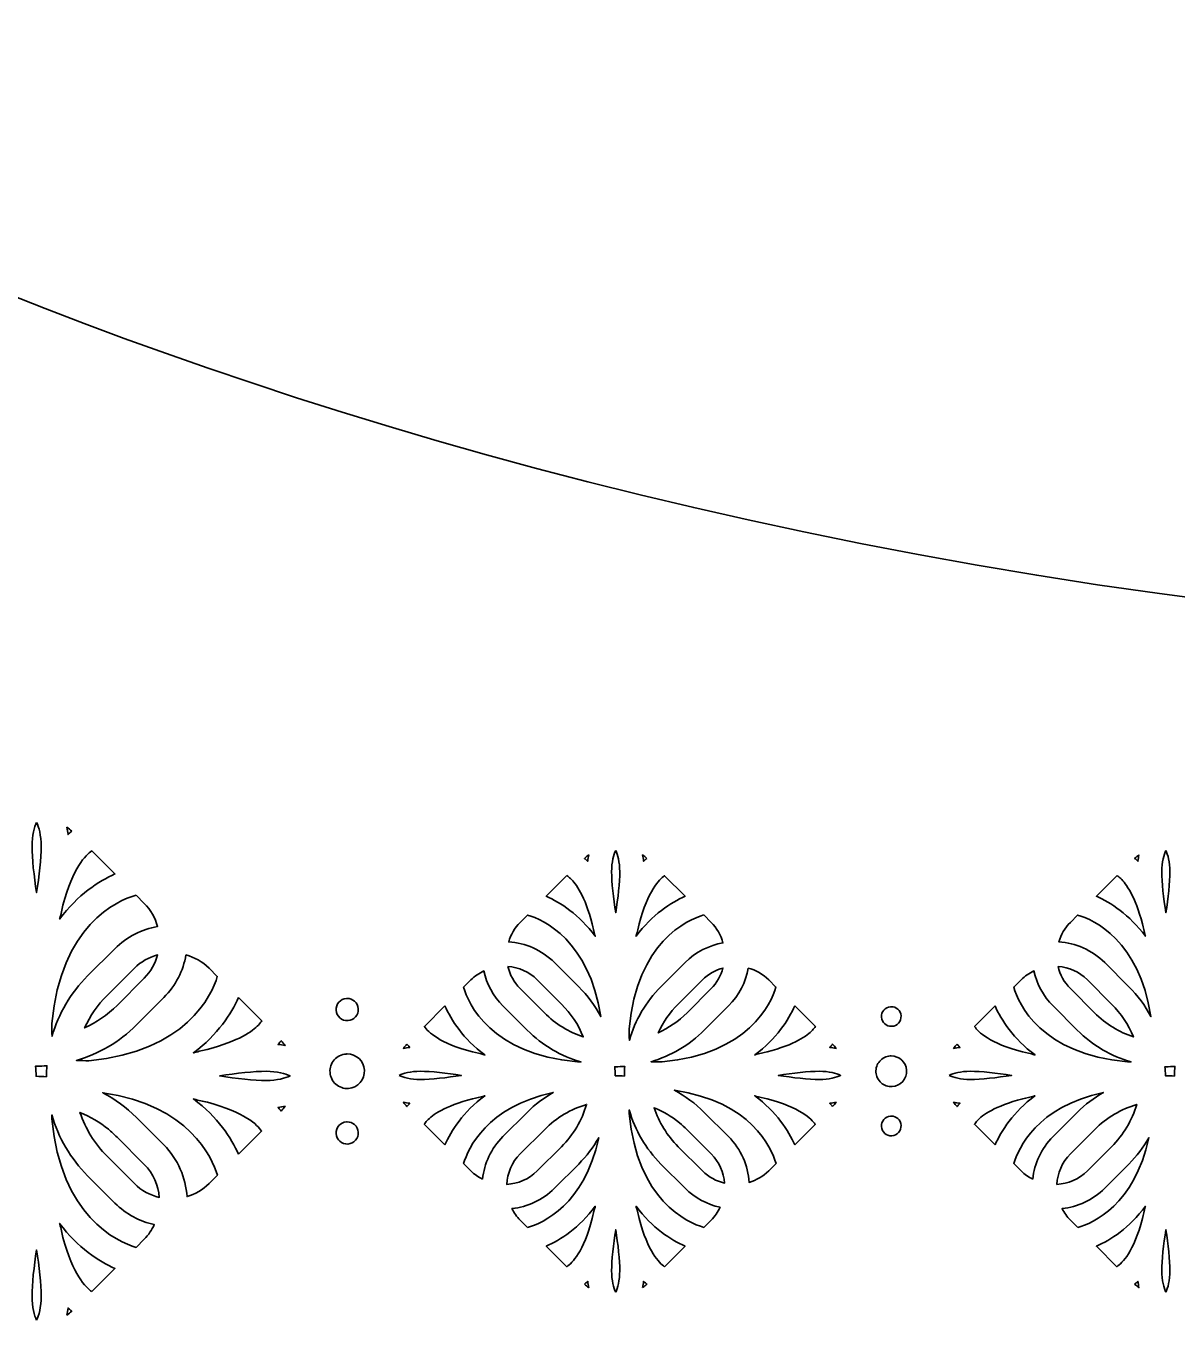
# Model space of a CAD drawing. Header units: millimetres. Extents: x 24 to 984, y -529 to -8.
# Drawn here: x 771.8 to 821.7, y -520.7 to -464.7 of the extents above; entities that cross this region are included whole.
import ezdxf

# ---------------------------------------------------------------- set-up
doc = ezdxf.new("R2010")
doc.units = ezdxf.units.MM
doc.header["$MEASUREMENT"] = 0
doc.layers.add('基本型', color=7, linetype='Continuous', lineweight=0)
doc.layers.add('縫線連接點', color=7, linetype='Continuous', lineweight=0)

# ---------------------------------------------------------------- blocks, each defined once
blk = doc.blocks.new('Block_16')
at = {"layer": '基本型', "color": 251, "lineweight": 35, "true_color": 0x606060}
blk.add_open_spline([(720.837, -255.443), (720.837, -255.443), (728.724, -340.306), (728.724, -340.306), (728.724, -340.306), (767.846, -346.508), (767.846, -346.508), (767.846, -346.508), (760.874, -430.788), (746.186, -463.755), (746.186, -463.755), (785.582, -491.269), (853.215, -491.493), (853.215, -491.493), (853.212, -491.498), (853.212, -491.498), (853.352, -491.498), (853.489, -491.496), (853.628, -491.496), (853.767, -491.496), (853.904, -491.498), (854.043, -491.498), (854.043, -491.498), (854.04, -491.493), (854.04, -491.493), (921.673, -491.269), (961.07, -463.755), (961.07, -463.755), (946.382, -430.788), (939.057, -346.508), (939.057, -346.508), (939.057, -346.508), (978.532, -340.306), (978.532, -340.306), (978.532, -340.306), (984.301, -255.443), (984.301, -255.443)], degree=3, knots=[0, 0, 0, 0, 1, 1, 1, 2, 2, 2, 3, 3, 3, 4, 4, 4, 5, 5, 5, 6, 6, 6, 7, 7, 7, 8, 8, 8, 9, 9, 9, 10, 10, 10, 11, 11, 11, 12, 12, 12, 12], dxfattribs=at)
blk = doc.blocks.new('Block_15')
at = {"layer": '基本型'}
blk.add_blockref('Block_16', (0, 0), dxfattribs=at)

msp = doc.modelspace()

# ---------------------------------------------------------------- linework, layer by layer
at = {"layer": '縫線連接點', "color": 251, "lineweight": 35, "true_color": 0x606060}
for points, knots in [([(772.282, -499.139), (772.377, -499.334), (772.48, -499.697), (772.48, -500.179), (772.48, -500.676), (772.396, -501.481), (772.282, -502.18), (772.167, -501.481), (772.083, -500.676), (772.083, -500.179), (772.083, -499.697), (772.186, -499.334), (772.282, -499.139)], [0, 0, 0, 0, 1, 1, 1, 2, 2, 2, 3, 3, 3, 4, 4, 4, 4]), ([(773.806, -499.524), (773.759, -499.561), (773.713, -499.597), (773.666, -499.641), (773.659, -499.648), (773.652, -499.657), (773.645, -499.664), (773.633, -499.556), (773.616, -499.452), (773.596, -499.352), (773.67, -499.404), (773.738, -499.463), (773.806, -499.524)], [0, 0, 0, 0, 1, 1, 1, 2, 2, 2, 3, 3, 3, 4, 4, 4, 4]), ([(773.288, -503.286), (773.34, -503.105), (773.385, -502.914), (773.424, -502.719), (773.856, -501.1), (774.399, -500.552), (774.672, -500.374), (774.672, -500.374), (775.672, -501.373), (775.672, -501.373), (774.984, -501.682), (774.063, -502.261), (773.279, -503.327), (773.282, -503.313), (773.285, -503.3), (773.288, -503.286)], [0, 0, 0, 0, 1, 1, 1, 2, 2, 2, 3, 3, 3, 4, 4, 4, 5, 5, 5, 5]), ([(796.189, -500.545), (796.172, -500.634), (796.157, -500.725), (796.146, -500.821), (796.14, -500.815), (796.134, -500.807), (796.127, -500.801), (796.085, -500.762), (796.045, -500.73), (796.004, -500.697), (796.064, -500.643), (796.124, -500.591), (796.189, -500.545)], [0, 0, 0, 0, 1, 1, 1, 2, 2, 2, 3, 3, 3, 4, 4, 4, 4]), ([(797.356, -500.356), (797.44, -500.529), (797.532, -500.851), (797.532, -501.278), (797.532, -501.72), (797.457, -502.433), (797.356, -503.053), (797.254, -502.433), (797.179, -501.72), (797.179, -501.278), (797.179, -500.851), (797.271, -500.529), (797.356, -500.356)], [0, 0, 0, 0, 1, 1, 1, 2, 2, 2, 3, 3, 3, 4, 4, 4, 4]), ([(798.708, -500.697), (798.666, -500.73), (798.626, -500.762), (798.584, -500.801), (798.577, -500.807), (798.571, -500.815), (798.565, -500.821), (798.554, -500.725), (798.539, -500.634), (798.522, -500.545), (798.587, -500.591), (798.648, -500.643), (798.708, -500.697)], [0, 0, 0, 0, 1, 1, 1, 2, 2, 2, 3, 3, 3, 4, 4, 4, 4]), ([(820.012, -500.545), (819.994, -500.634), (819.979, -500.725), (819.969, -500.821), (819.962, -500.815), (819.956, -500.807), (819.95, -500.801), (819.908, -500.762), (819.867, -500.73), (819.826, -500.697), (819.886, -500.643), (819.947, -500.591), (820.012, -500.545)], [0, 0, 0, 0, 1, 1, 1, 2, 2, 2, 3, 3, 3, 4, 4, 4, 4]), ([(821.178, -500.356), (821.263, -500.529), (821.355, -500.851), (821.355, -501.278), (821.355, -501.72), (821.279, -502.433), (821.178, -503.053), (821.077, -502.433), (821.002, -501.72), (821.002, -501.278), (821.002, -500.851), (821.093, -500.529), (821.178, -500.356)], [0, 0, 0, 0, 1, 1, 1, 2, 2, 2, 3, 3, 3, 4, 4, 4, 4]), ([(795.24, -501.445), (795.288, -501.477), (795.344, -501.518), (795.402, -501.572), (795.633, -501.789), (796.02, -502.316), (796.343, -503.535), (796.376, -503.703), (796.415, -503.866), (796.459, -504.022), (796.462, -504.037), (796.466, -504.053), (796.469, -504.068), (795.774, -503.125), (794.958, -502.611), (794.348, -502.338), (794.348, -502.338), (795.24, -501.445), (795.24, -501.445)], [0, 0, 0, 0, 1, 1, 1, 2, 2, 2, 3, 3, 3, 4, 4, 4, 5, 5, 5, 6, 6, 6, 6]), ([(798.248, -504.035), (798.295, -503.874), (798.335, -503.705), (798.369, -503.531), (798.752, -502.095), (799.234, -501.609), (799.476, -501.451), (799.476, -501.451), (800.363, -502.338), (800.363, -502.338), (799.753, -502.611), (798.936, -503.125), (798.24, -504.07), (798.243, -504.058), (798.246, -504.047), (798.248, -504.035)], [0, 0, 0, 0, 1, 1, 1, 2, 2, 2, 3, 3, 3, 4, 4, 4, 5, 5, 5, 5]), ([(819.063, -501.445), (819.111, -501.477), (819.167, -501.518), (819.225, -501.572), (819.455, -501.789), (819.843, -502.316), (820.165, -503.535), (820.199, -503.703), (820.237, -503.866), (820.281, -504.022), (820.285, -504.037), (820.288, -504.053), (820.292, -504.068), (819.596, -503.125), (818.78, -502.611), (818.171, -502.338), (818.171, -502.338), (819.063, -501.445), (819.063, -501.445)], [0, 0, 0, 0, 1, 1, 1, 2, 2, 2, 3, 3, 3, 4, 4, 4, 5, 5, 5, 6, 6, 6, 6]), ([(776.586, -502.287), (776.586, -502.287), (776.943, -502.645), (776.943, -502.645), (777.231, -502.932), (777.415, -503.28), (777.518, -503.646), (776.84, -503.766), (776.192, -504.086), (775.67, -504.608), (775.67, -504.608), (774.49, -505.787), (774.49, -505.787), (773.753, -506.525), (773.231, -507.421), (772.948, -508.4), (772.946, -508.21), (772.942, -508.025), (772.937, -507.842), (773.34, -503.592), (775.76, -502.527), (776.586, -502.287)], [0, 0, 0, 0, 1, 1, 1, 2, 2, 2, 3, 3, 3, 4, 4, 4, 5, 5, 5, 6, 6, 6, 7, 7, 7, 7]), ([(795.753, -506.253), (795.753, -506.253), (794.707, -505.207), (794.707, -505.207), (794.155, -504.656), (793.446, -504.36), (792.723, -504.313), (792.816, -504.003), (792.976, -503.71), (793.22, -503.466), (793.22, -503.466), (793.536, -503.15), (793.536, -503.15), (794.227, -503.357), (796.205, -504.238), (796.707, -507.543), (796.458, -507.073), (796.138, -506.639), (795.753, -506.253)], [0, 0, 0, 0, 1, 1, 1, 2, 2, 2, 3, 3, 3, 4, 4, 4, 5, 5, 5, 6, 6, 6, 6]), ([(801.174, -503.148), (801.174, -503.148), (801.491, -503.466), (801.491, -503.466), (801.746, -503.72), (801.91, -504.029), (802, -504.354), (801.399, -504.46), (800.824, -504.744), (800.361, -505.207), (800.361, -505.207), (799.315, -506.253), (799.315, -506.253), (798.661, -506.907), (798.198, -507.702), (797.947, -508.57), (797.945, -508.403), (797.941, -508.239), (797.937, -508.076), (798.294, -504.306), (800.442, -503.361), (801.174, -503.148)], [0, 0, 0, 0, 1, 1, 1, 2, 2, 2, 3, 3, 3, 4, 4, 4, 5, 5, 5, 6, 6, 6, 7, 7, 7, 7]), ([(819.575, -506.253), (819.575, -506.253), (818.529, -505.207), (818.529, -505.207), (817.978, -504.656), (817.268, -504.36), (816.545, -504.313), (816.639, -504.003), (816.798, -503.71), (817.043, -503.466), (817.043, -503.466), (817.359, -503.15), (817.359, -503.15), (818.05, -503.357), (820.028, -504.238), (820.53, -507.543), (820.281, -507.073), (819.961, -506.639), (819.575, -506.253)], [0, 0, 0, 0, 1, 1, 1, 2, 2, 2, 3, 3, 3, 4, 4, 4, 5, 5, 5, 6, 6, 6, 6]), ([(778.749, -504.877), (779.115, -504.98), (779.463, -505.164), (779.75, -505.451), (779.75, -505.451), (780.106, -505.807), (780.106, -505.807), (779.86, -506.627), (778.775, -509.054), (774.547, -509.458), (774.369, -509.453), (774.19, -509.449), (774.007, -509.447), (774.96, -509.168), (775.858, -508.655), (776.608, -507.905), (776.608, -507.905), (777.787, -506.725), (777.787, -506.725), (778.309, -506.203), (778.628, -505.555), (778.749, -504.877)], [0, 0, 0, 0, 1, 1, 1, 2, 2, 2, 3, 3, 3, 4, 4, 4, 5, 5, 5, 6, 6, 6, 7, 7, 7, 7]), ([(776.943, -505.882), (776.943, -505.882), (775.764, -507.061), (775.764, -507.061), (775.344, -507.481), (774.865, -507.803), (774.356, -508.039), (774.595, -507.522), (774.92, -507.044), (775.334, -506.631), (775.334, -506.631), (776.513, -505.451), (776.513, -505.451), (776.802, -505.163), (777.151, -504.978), (777.519, -504.876), (777.417, -505.244), (777.232, -505.593), (776.943, -505.882)], [0, 0, 0, 0, 1, 1, 1, 2, 2, 2, 3, 3, 3, 4, 4, 4, 5, 5, 5, 6, 6, 6, 6]), ([(791.087, -505.955), (791.253, -505.789), (791.444, -505.666), (791.644, -505.57), (791.767, -506.125), (792.041, -506.654), (792.472, -507.085), (792.472, -507.085), (793.518, -508.132), (793.518, -508.132), (794.19, -508.803), (794.995, -509.26), (795.849, -509.505), (795.798, -509.506), (795.748, -509.508), (795.697, -509.509), (791.927, -509.152), (790.983, -507.005), (790.77, -506.272), (790.77, -506.272), (791.087, -505.955), (791.087, -505.955)], [0, 0, 0, 0, 1, 1, 1, 2, 2, 2, 3, 3, 3, 4, 4, 4, 5, 5, 5, 6, 6, 6, 7, 7, 7, 7]), ([(792.69, -505.378), (793.152, -505.416), (793.605, -505.602), (793.958, -505.955), (793.958, -505.955), (795.005, -507.002), (795.005, -507.002), (795.418, -507.415), (795.737, -507.898), (795.953, -508.426), (795.337, -508.218), (794.757, -507.873), (794.267, -507.383), (794.267, -507.383), (793.22, -506.337), (793.22, -506.337), (792.947, -506.063), (792.774, -505.729), (792.69, -505.378)], [0, 0, 0, 0, 1, 1, 1, 2, 2, 2, 3, 3, 3, 4, 4, 4, 5, 5, 5, 6, 6, 6, 6]), ([(803.092, -505.446), (803.417, -505.537), (803.726, -505.701), (803.981, -505.955), (803.981, -505.955), (804.297, -506.271), (804.297, -506.271), (804.078, -506.998), (803.115, -509.151), (799.366, -509.509), (799.208, -509.505), (799.049, -509.501), (798.886, -509.499), (799.731, -509.252), (800.528, -508.797), (801.193, -508.132), (801.193, -508.132), (802.239, -507.085), (802.239, -507.085), (802.702, -506.622), (802.986, -506.047), (803.092, -505.446)], [0, 0, 0, 0, 1, 1, 1, 2, 2, 2, 3, 3, 3, 4, 4, 4, 5, 5, 5, 6, 6, 6, 7, 7, 7, 7]), ([(801.491, -506.337), (801.491, -506.337), (800.445, -507.383), (800.445, -507.383), (800.073, -507.756), (799.647, -508.041), (799.196, -508.251), (799.408, -507.792), (799.696, -507.368), (800.063, -507.002), (800.063, -507.002), (801.109, -505.955), (801.109, -505.955), (801.365, -505.699), (801.675, -505.535), (802.001, -505.445), (801.911, -505.771), (801.747, -506.081), (801.491, -506.337)], [0, 0, 0, 0, 1, 1, 1, 2, 2, 2, 3, 3, 3, 4, 4, 4, 5, 5, 5, 6, 6, 6, 6]), ([(814.909, -505.955), (815.075, -505.789), (815.266, -505.666), (815.467, -505.57), (815.589, -506.125), (815.863, -506.654), (816.294, -507.085), (816.294, -507.085), (817.341, -508.132), (817.341, -508.132), (818.012, -508.803), (818.818, -509.26), (819.672, -509.505), (819.62, -509.506), (819.571, -509.508), (819.52, -509.509), (815.75, -509.152), (814.805, -507.005), (814.592, -506.272), (814.592, -506.272), (814.909, -505.955), (814.909, -505.955)], [0, 0, 0, 0, 1, 1, 1, 2, 2, 2, 3, 3, 3, 4, 4, 4, 5, 5, 5, 6, 6, 6, 7, 7, 7, 7]), ([(816.512, -505.378), (816.975, -505.416), (817.428, -505.602), (817.781, -505.955), (817.781, -505.955), (818.827, -507.002), (818.827, -507.002), (819.241, -507.415), (819.56, -507.898), (819.776, -508.426), (819.16, -508.218), (818.579, -507.873), (818.089, -507.383), (818.089, -507.383), (817.043, -506.337), (817.043, -506.337), (816.769, -506.063), (816.597, -505.729), (816.512, -505.378)], [0, 0, 0, 0, 1, 1, 1, 2, 2, 2, 3, 3, 3, 4, 4, 4, 5, 5, 5, 6, 6, 6, 6]), ([(781.022, -506.723), (781.022, -506.723), (782.028, -507.729), (782.028, -507.729), (781.992, -507.783), (781.946, -507.846), (781.884, -507.911), (781.64, -508.171), (781.046, -508.608), (779.671, -508.971), (779.483, -509.009), (779.299, -509.053), (779.123, -509.103), (779.106, -509.106), (779.088, -509.11), (779.071, -509.114), (780.135, -508.33), (780.714, -507.41), (781.022, -506.723)], [0, 0, 0, 0, 1, 1, 1, 2, 2, 2, 3, 3, 3, 4, 4, 4, 5, 5, 5, 6, 6, 6, 6]), ([(785.7, -506.762), (785.711, -506.761), (785.722, -506.761), (785.733, -506.761), (785.849, -506.761), (785.96, -506.803), (786.048, -506.88), (786.145, -506.965), (786.203, -507.082), (786.211, -507.21), (786.219, -507.338), (786.177, -507.462), (786.093, -507.558), (786.008, -507.655), (785.891, -507.712), (785.763, -507.721), (785.492, -507.736), (785.27, -507.536), (785.252, -507.272), (785.235, -507.008), (785.436, -506.779), (785.7, -506.762)], [0, 0, 0, 0, 1, 1, 1, 2, 2, 2, 3, 3, 3, 4, 4, 4, 5, 5, 5, 6, 6, 6, 7, 7, 7, 7]), ([(789.959, -507.083), (790.232, -507.693), (790.747, -508.51), (791.692, -509.206), (791.679, -509.203), (791.668, -509.201), (791.656, -509.198), (791.495, -509.152), (791.326, -509.112), (791.153, -509.077), (789.716, -508.694), (789.231, -508.212), (789.072, -507.97), (789.072, -507.97), (789.959, -507.083), (789.959, -507.083)], [0, 0, 0, 0, 1, 1, 1, 2, 2, 2, 3, 3, 3, 4, 4, 4, 5, 5, 5, 5]), ([(805.109, -507.083), (805.109, -507.083), (806.001, -507.975), (806.001, -507.975), (805.969, -508.023), (805.929, -508.079), (805.874, -508.137), (805.657, -508.368), (805.13, -508.755), (803.911, -509.078), (803.744, -509.111), (803.58, -509.15), (803.425, -509.194), (803.409, -509.197), (803.394, -509.201), (803.378, -509.204), (804.322, -508.509), (804.835, -507.693), (805.109, -507.083)], [0, 0, 0, 0, 1, 1, 1, 2, 2, 2, 3, 3, 3, 4, 4, 4, 5, 5, 5, 6, 6, 6, 6]), ([(809.259, -507.118), (809.269, -507.117), (809.278, -507.117), (809.288, -507.117), (809.391, -507.117), (809.489, -507.154), (809.568, -507.223), (809.653, -507.298), (809.704, -507.402), (809.712, -507.515), (809.719, -507.629), (809.682, -507.738), (809.607, -507.824), (809.532, -507.91), (809.428, -507.961), (809.314, -507.968), (809.074, -507.982), (808.877, -507.805), (808.861, -507.571), (808.846, -507.336), (809.024, -507.133), (809.259, -507.118)], [0, 0, 0, 0, 1, 1, 1, 2, 2, 2, 3, 3, 3, 4, 4, 4, 5, 5, 5, 6, 6, 6, 7, 7, 7, 7]), ([(813.781, -507.083), (814.055, -507.693), (814.569, -508.51), (815.514, -509.206), (815.502, -509.203), (815.491, -509.201), (815.479, -509.198), (815.318, -509.152), (815.149, -509.112), (814.975, -509.077), (813.539, -508.694), (813.053, -508.212), (812.895, -507.97), (812.895, -507.97), (813.781, -507.083), (813.781, -507.083)], [0, 0, 0, 0, 1, 1, 1, 2, 2, 2, 3, 3, 3, 4, 4, 4, 5, 5, 5, 5]), ([(782.753, -508.729), (782.798, -508.681), (782.833, -508.635), (782.871, -508.589), (782.932, -508.657), (782.99, -508.725), (783.042, -508.798), (782.941, -508.779), (782.839, -508.762), (782.731, -508.75), (782.738, -508.743), (782.747, -508.736), (782.753, -508.729)], [0, 0, 0, 0, 1, 1, 1, 2, 2, 2, 3, 3, 3, 4, 4, 4, 4]), ([(785.78, -510.658), (785.582, -510.672), (785.388, -510.605), (785.239, -510.474), (785.088, -510.342), (784.999, -510.16), (784.986, -509.96), (784.973, -509.761), (785.038, -509.569), (785.17, -509.419), (785.302, -509.269), (785.484, -509.179), (785.683, -509.166), (785.699, -509.165), (785.716, -509.165), (785.732, -509.165), (786.122, -509.165), (786.452, -509.468), (786.477, -509.863), (786.504, -510.274), (786.191, -510.631), (785.78, -510.658)], [0, 0, 0, 0, 1, 1, 1, 2, 2, 2, 3, 3, 3, 4, 4, 4, 5, 5, 5, 6, 6, 6, 7, 7, 7, 7]), ([(788.318, -508.739), (788.352, -508.78), (788.383, -508.821), (788.423, -508.863), (788.429, -508.869), (788.436, -508.875), (788.442, -508.881), (788.347, -508.892), (788.256, -508.907), (788.167, -508.924), (788.213, -508.86), (788.265, -508.799), (788.318, -508.739)], [0, 0, 0, 0, 1, 1, 1, 2, 2, 2, 3, 3, 3, 4, 4, 4, 4]), ([(806.645, -508.863), (806.684, -508.821), (806.716, -508.78), (806.749, -508.739), (806.803, -508.799), (806.855, -508.86), (806.9, -508.924), (806.812, -508.907), (806.72, -508.892), (806.625, -508.881), (806.631, -508.875), (806.639, -508.869), (806.645, -508.863)], [0, 0, 0, 0, 1, 1, 1, 2, 2, 2, 3, 3, 3, 4, 4, 4, 4]), ([(809.33, -510.574), (809.154, -510.587), (808.982, -510.527), (808.849, -510.41), (808.716, -510.294), (808.636, -510.132), (808.625, -509.955), (808.613, -509.778), (808.672, -509.608), (808.788, -509.475), (808.905, -509.341), (809.067, -509.262), (809.244, -509.251), (809.258, -509.249), (809.272, -509.249), (809.287, -509.249), (809.633, -509.249), (809.926, -509.519), (809.948, -509.869), (809.972, -510.234), (809.694, -510.55), (809.33, -510.574)], [0, 0, 0, 0, 1, 1, 1, 2, 2, 2, 3, 3, 3, 4, 4, 4, 5, 5, 5, 6, 6, 6, 7, 7, 7, 7]), ([(812.141, -508.739), (812.174, -508.78), (812.206, -508.821), (812.245, -508.863), (812.251, -508.869), (812.259, -508.875), (812.265, -508.881), (812.17, -508.892), (812.079, -508.907), (811.99, -508.924), (812.035, -508.86), (812.087, -508.799), (812.141, -508.739)], [0, 0, 0, 0, 1, 1, 1, 2, 2, 2, 3, 3, 3, 4, 4, 4, 4]), ([(772.707, -510.151), (772.558, -510.141), (772.409, -510.131), (772.259, -510.132), (772.259, -510.126), (772.26, -510.12), (772.26, -510.113), (772.26, -509.972), (772.249, -509.832), (772.24, -509.692), (772.254, -509.692), (772.268, -509.694), (772.282, -509.694), (772.43, -509.694), (772.578, -509.683), (772.726, -509.673), (772.716, -509.819), (772.705, -509.965), (772.705, -510.113), (772.705, -510.126), (772.707, -510.138), (772.707, -510.151)], [0, 0, 0, 0, 1, 1, 1, 2, 2, 2, 3, 3, 3, 4, 4, 4, 5, 5, 5, 6, 6, 6, 7, 7, 7, 7]), ([(797.733, -510.124), (797.6, -510.115), (797.468, -510.107), (797.336, -510.107), (797.336, -510.102), (797.337, -510.096), (797.337, -510.091), (797.337, -509.965), (797.327, -509.841), (797.318, -509.717), (797.331, -509.717), (797.343, -509.719), (797.356, -509.719), (797.487, -509.719), (797.619, -509.709), (797.75, -509.7), (797.741, -509.83), (797.731, -509.959), (797.731, -510.091), (797.731, -510.102), (797.733, -510.113), (797.733, -510.124)], [0, 0, 0, 0, 1, 1, 1, 2, 2, 2, 3, 3, 3, 4, 4, 4, 5, 5, 5, 6, 6, 6, 7, 7, 7, 7]), ([(821.555, -510.124), (821.423, -510.115), (821.291, -510.107), (821.158, -510.107), (821.158, -510.102), (821.159, -510.096), (821.159, -510.091), (821.159, -509.965), (821.149, -509.841), (821.141, -509.717), (821.154, -509.717), (821.166, -509.719), (821.178, -509.719), (821.31, -509.719), (821.441, -509.709), (821.573, -509.7), (821.563, -509.83), (821.554, -509.959), (821.554, -510.091), (821.554, -510.102), (821.555, -510.113), (821.555, -510.124)], [0, 0, 0, 0, 1, 1, 1, 2, 2, 2, 3, 3, 3, 4, 4, 4, 5, 5, 5, 6, 6, 6, 7, 7, 7, 7]), ([(782.216, -510.312), (781.718, -510.312), (780.914, -510.228), (780.215, -510.113), (780.914, -509.999), (781.718, -509.914), (782.216, -509.914), (782.698, -509.914), (783.061, -510.018), (783.256, -510.113), (783.061, -510.209), (782.698, -510.312), (782.216, -510.312)], [0, 0, 0, 0, 1, 1, 1, 2, 2, 2, 3, 3, 3, 4, 4, 4, 4]), ([(787.977, -510.091), (788.15, -510.006), (788.472, -509.914), (788.899, -509.914), (789.341, -509.914), (790.054, -509.989), (790.675, -510.091), (790.054, -510.192), (789.341, -510.267), (788.899, -510.267), (788.472, -510.267), (788.15, -510.176), (787.977, -510.091)], [0, 0, 0, 0, 1, 1, 1, 2, 2, 2, 3, 3, 3, 4, 4, 4, 4]), ([(806.168, -510.267), (805.727, -510.267), (805.013, -510.192), (804.393, -510.091), (805.013, -509.989), (805.727, -509.914), (806.168, -509.914), (806.596, -509.914), (806.918, -510.006), (807.091, -510.091), (806.918, -510.176), (806.596, -510.267), (806.168, -510.267)], [0, 0, 0, 0, 1, 1, 1, 2, 2, 2, 3, 3, 3, 4, 4, 4, 4]), ([(811.8, -510.091), (811.972, -510.006), (812.295, -509.914), (812.722, -509.914), (813.163, -509.914), (813.877, -509.989), (814.497, -510.091), (813.877, -510.192), (813.163, -510.267), (812.722, -510.267), (812.295, -510.267), (811.972, -510.176), (811.8, -510.091)], [0, 0, 0, 0, 1, 1, 1, 2, 2, 2, 3, 3, 3, 4, 4, 4, 4]), ([(779.75, -514.775), (779.475, -515.051), (779.143, -515.231), (778.794, -515.336), (778.742, -514.521), (778.408, -513.721), (777.787, -513.099), (777.787, -513.099), (776.608, -511.92), (776.608, -511.92), (776.166, -511.478), (775.672, -511.119), (775.147, -510.841), (778.903, -511.402), (779.879, -513.632), (780.108, -514.418), (780.108, -514.418), (779.75, -514.775), (779.75, -514.775)], [0, 0, 0, 0, 1, 1, 1, 2, 2, 2, 3, 3, 3, 4, 4, 4, 5, 5, 5, 6, 6, 6, 6]), ([(791.589, -514.582), (791.41, -514.489), (791.237, -514.377), (791.087, -514.226), (791.087, -514.226), (790.771, -513.91), (790.771, -513.91), (790.968, -513.256), (791.766, -511.449), (794.653, -510.831), (794.248, -511.064), (793.864, -511.347), (793.518, -511.693), (793.518, -511.693), (792.472, -512.74), (792.472, -512.74), (791.957, -513.255), (791.664, -513.909), (791.589, -514.582)], [0, 0, 0, 0, 1, 1, 1, 2, 2, 2, 3, 3, 3, 4, 4, 4, 5, 5, 5, 6, 6, 6, 6]), ([(803.981, -514.226), (803.736, -514.471), (803.443, -514.63), (803.133, -514.724), (803.086, -514.001), (802.79, -513.291), (802.239, -512.74), (802.239, -512.74), (801.193, -511.693), (801.193, -511.693), (800.801, -511.302), (800.363, -510.983), (799.897, -510.736), (803.229, -511.234), (804.095, -513.212), (804.298, -513.909), (804.298, -513.909), (803.981, -514.226), (803.981, -514.226)], [0, 0, 0, 0, 1, 1, 1, 2, 2, 2, 3, 3, 3, 4, 4, 4, 5, 5, 5, 6, 6, 6, 6]), ([(815.412, -514.582), (815.232, -514.489), (815.06, -514.377), (814.909, -514.226), (814.909, -514.226), (814.594, -513.91), (814.594, -513.91), (814.79, -513.256), (815.589, -511.449), (818.476, -510.831), (818.071, -511.064), (817.687, -511.347), (817.341, -511.693), (817.341, -511.693), (816.294, -512.74), (816.294, -512.74), (815.779, -513.255), (815.486, -513.909), (815.412, -514.582)], [0, 0, 0, 0, 1, 1, 1, 2, 2, 2, 3, 3, 3, 4, 4, 4, 5, 5, 5, 6, 6, 6, 6]), ([(781.022, -513.504), (780.713, -512.816), (780.134, -511.895), (779.068, -511.111), (779.082, -511.114), (779.095, -511.117), (779.108, -511.12), (779.29, -511.172), (779.481, -511.217), (779.676, -511.256), (781.295, -511.688), (781.843, -512.231), (782.021, -512.504), (782.021, -512.504), (781.022, -513.504), (781.022, -513.504)], [0, 0, 0, 0, 1, 1, 1, 2, 2, 2, 3, 3, 3, 4, 4, 4, 5, 5, 5, 5]), ([(782.871, -511.637), (782.833, -511.591), (782.798, -511.545), (782.753, -511.498), (782.747, -511.491), (782.738, -511.484), (782.731, -511.477), (782.839, -511.465), (782.941, -511.448), (783.041, -511.428), (782.99, -511.501), (782.931, -511.57), (782.871, -511.637)], [0, 0, 0, 0, 1, 1, 1, 2, 2, 2, 3, 3, 3, 4, 4, 4, 4]), ([(788.423, -511.319), (788.383, -511.361), (788.352, -511.402), (788.319, -511.443), (788.265, -511.383), (788.213, -511.322), (788.167, -511.257), (788.256, -511.275), (788.347, -511.29), (788.442, -511.3), (788.436, -511.307), (788.429, -511.313), (788.423, -511.319)], [0, 0, 0, 0, 1, 1, 1, 2, 2, 2, 3, 3, 3, 4, 4, 4, 4]), ([(789.959, -513.098), (789.959, -513.098), (789.067, -512.206), (789.067, -512.206), (789.098, -512.158), (789.139, -512.102), (789.194, -512.044), (789.411, -511.814), (789.937, -511.426), (791.157, -511.104), (791.324, -511.07), (791.487, -511.032), (791.643, -510.987), (791.658, -510.984), (791.674, -510.981), (791.69, -510.977), (790.746, -511.673), (790.232, -512.489), (789.959, -513.098)], [0, 0, 0, 0, 1, 1, 1, 2, 2, 2, 3, 3, 3, 4, 4, 4, 5, 5, 5, 6, 6, 6, 6]), ([(793.22, -513.488), (793.22, -513.488), (794.267, -512.442), (794.267, -512.442), (794.795, -511.914), (795.426, -511.55), (796.096, -511.349), (795.892, -512.035), (795.522, -512.662), (795.005, -513.18), (795.005, -513.18), (793.958, -514.226), (793.958, -514.226), (793.592, -514.592), (793.118, -514.781), (792.638, -514.808), (792.665, -514.328), (792.854, -513.854), (793.22, -513.488)], [0, 0, 0, 0, 1, 1, 1, 2, 2, 2, 3, 3, 3, 4, 4, 4, 5, 5, 5, 6, 6, 6, 6]), ([(801.109, -514.226), (801.109, -514.226), (800.063, -513.18), (800.063, -513.18), (799.582, -512.699), (799.232, -512.122), (799.021, -511.493), (799.408, -511.652), (799.777, -511.868), (800.113, -512.142), (800.228, -512.235), (800.338, -512.335), (800.445, -512.442), (800.445, -512.442), (801.491, -513.488), (801.491, -513.488), (801.844, -513.841), (802.031, -514.294), (802.069, -514.757), (801.717, -514.672), (801.383, -514.5), (801.109, -514.226)], [0, 0, 0, 0, 1, 1, 1, 2, 2, 2, 3, 3, 3, 4, 4, 4, 5, 5, 5, 6, 6, 6, 7, 7, 7, 7]), ([(805.109, -513.098), (804.835, -512.488), (804.321, -511.671), (803.376, -510.975), (803.388, -510.978), (803.399, -510.981), (803.412, -510.984), (803.572, -511.03), (803.742, -511.07), (803.915, -511.104), (805.351, -511.487), (805.837, -511.969), (805.995, -512.212), (805.995, -512.212), (805.109, -513.098), (805.109, -513.098)], [0, 0, 0, 0, 1, 1, 1, 2, 2, 2, 3, 3, 3, 4, 4, 4, 5, 5, 5, 5]), ([(806.749, -511.443), (806.716, -511.402), (806.684, -511.361), (806.645, -511.319), (806.639, -511.313), (806.631, -511.307), (806.625, -511.3), (806.72, -511.29), (806.811, -511.275), (806.9, -511.257), (806.855, -511.322), (806.803, -511.383), (806.749, -511.443)], [0, 0, 0, 0, 1, 1, 1, 2, 2, 2, 3, 3, 3, 4, 4, 4, 4]), ([(812.245, -511.319), (812.206, -511.361), (812.175, -511.402), (812.141, -511.443), (812.087, -511.383), (812.035, -511.322), (811.99, -511.257), (812.079, -511.275), (812.17, -511.29), (812.265, -511.3), (812.259, -511.307), (812.251, -511.313), (812.245, -511.319)], [0, 0, 0, 0, 1, 1, 1, 2, 2, 2, 3, 3, 3, 4, 4, 4, 4]), ([(813.782, -513.098), (813.782, -513.098), (812.889, -512.206), (812.889, -512.206), (812.921, -512.158), (812.962, -512.102), (813.016, -512.044), (813.233, -511.814), (813.76, -511.426), (814.979, -511.104), (815.146, -511.07), (815.31, -511.032), (815.465, -510.987), (815.481, -510.984), (815.496, -510.981), (815.512, -510.977), (814.569, -511.673), (814.055, -512.489), (813.782, -513.098)], [0, 0, 0, 0, 1, 1, 1, 2, 2, 2, 3, 3, 3, 4, 4, 4, 5, 5, 5, 6, 6, 6, 6]), ([(817.043, -513.488), (817.043, -513.488), (818.089, -512.442), (818.089, -512.442), (818.617, -511.914), (819.249, -511.55), (819.919, -511.349), (819.715, -512.035), (819.345, -512.662), (818.827, -513.18), (818.827, -513.18), (817.781, -514.226), (817.781, -514.226), (817.415, -514.592), (816.941, -514.781), (816.46, -514.808), (816.487, -514.328), (816.676, -513.854), (817.043, -513.488)], [0, 0, 0, 0, 1, 1, 1, 2, 2, 2, 3, 3, 3, 4, 4, 4, 5, 5, 5, 6, 6, 6, 6]), ([(776.943, -517.18), (776.943, -517.18), (776.587, -517.536), (776.587, -517.536), (775.767, -517.29), (773.341, -516.205), (772.937, -511.977), (772.939, -511.918), (772.941, -511.861), (772.942, -511.802), (773.223, -512.79), (773.747, -513.695), (774.49, -514.439), (774.49, -514.439), (775.67, -515.619), (775.67, -515.619), (776.156, -516.105), (776.752, -516.414), (777.378, -516.552), (777.269, -516.778), (777.131, -516.993), (776.943, -517.18)], [0, 0, 0, 0, 1, 1, 1, 2, 2, 2, 3, 3, 3, 4, 4, 4, 5, 5, 5, 6, 6, 6, 7, 7, 7, 7]), ([(776.513, -514.775), (776.513, -514.775), (775.334, -513.595), (775.334, -513.595), (774.792, -513.054), (774.397, -512.403), (774.159, -511.694), (774.595, -511.873), (775.011, -512.117), (775.39, -512.426), (775.519, -512.531), (775.644, -512.644), (775.764, -512.763), (775.764, -512.763), (776.943, -513.943), (776.943, -513.943), (777.342, -514.341), (777.552, -514.852), (777.595, -515.373), (777.199, -515.278), (776.822, -515.084), (776.513, -514.775)], [0, 0, 0, 0, 1, 1, 1, 2, 2, 2, 3, 3, 3, 4, 4, 4, 5, 5, 5, 6, 6, 6, 7, 7, 7, 7]), ([(801.491, -516.359), (801.491, -516.359), (801.175, -516.675), (801.175, -516.675), (800.448, -516.457), (798.295, -515.494), (797.937, -511.744), (797.938, -511.692), (797.94, -511.641), (797.941, -511.588), (798.19, -512.465), (798.655, -513.268), (799.315, -513.928), (799.315, -513.928), (800.361, -514.975), (800.361, -514.975), (800.792, -515.406), (801.321, -515.68), (801.876, -515.802), (801.78, -516.002), (801.657, -516.193), (801.491, -516.359)], [0, 0, 0, 0, 1, 1, 1, 2, 2, 2, 3, 3, 3, 4, 4, 4, 5, 5, 5, 6, 6, 6, 7, 7, 7, 7]), ([(809.607, -512.562), (809.532, -512.648), (809.428, -512.699), (809.314, -512.707), (809.074, -512.724), (808.877, -512.543), (808.861, -512.309), (808.846, -512.074), (809.024, -511.872), (809.259, -511.856), (809.269, -511.855), (809.278, -511.855), (809.288, -511.855), (809.391, -511.855), (809.489, -511.892), (809.568, -511.961), (809.653, -512.036), (809.704, -512.14), (809.712, -512.254), (809.719, -512.367), (809.682, -512.477), (809.607, -512.562)], [0, 0, 0, 0, 1, 1, 1, 2, 2, 2, 3, 3, 3, 4, 4, 4, 5, 5, 5, 6, 6, 6, 7, 7, 7, 7]), ([(786.093, -512.899), (786.008, -512.996), (785.891, -513.054), (785.763, -513.062), (785.492, -513.082), (785.27, -512.878), (785.252, -512.614), (785.235, -512.35), (785.436, -512.121), (785.7, -512.103), (785.711, -512.103), (785.722, -512.102), (785.733, -512.102), (785.849, -512.102), (785.96, -512.144), (786.048, -512.222), (786.145, -512.306), (786.203, -512.423), (786.211, -512.551), (786.219, -512.68), (786.177, -512.803), (786.093, -512.899)], [0, 0, 0, 0, 1, 1, 1, 2, 2, 2, 3, 3, 3, 4, 4, 4, 5, 5, 5, 6, 6, 6, 7, 7, 7, 7]), ([(793.537, -516.677), (793.537, -516.677), (793.22, -516.359), (793.22, -516.359), (793.069, -516.209), (792.957, -516.037), (792.864, -515.857), (793.537, -515.783), (794.191, -515.49), (794.707, -514.975), (794.707, -514.975), (795.753, -513.928), (795.753, -513.928), (796.097, -513.584), (796.383, -513.199), (796.619, -512.788), (796.006, -515.699), (794.197, -516.485), (793.537, -516.677)], [0, 0, 0, 0, 1, 1, 1, 2, 2, 2, 3, 3, 3, 4, 4, 4, 5, 5, 5, 6, 6, 6, 6]), ([(817.36, -516.677), (817.36, -516.677), (817.043, -516.359), (817.043, -516.359), (816.892, -516.209), (816.779, -516.037), (816.686, -515.857), (817.36, -515.783), (818.014, -515.49), (818.529, -514.975), (818.529, -514.975), (819.575, -513.928), (819.575, -513.928), (819.919, -513.584), (820.206, -513.199), (820.442, -512.788), (819.829, -515.699), (818.02, -516.485), (817.36, -516.677)], [0, 0, 0, 0, 1, 1, 1, 2, 2, 2, 3, 3, 3, 4, 4, 4, 5, 5, 5, 6, 6, 6, 6]), ([(796.463, -515.79), (796.416, -515.951), (796.376, -516.12), (796.342, -516.293), (795.959, -517.73), (795.477, -518.216), (795.235, -518.374), (795.235, -518.374), (794.348, -517.487), (794.348, -517.487), (794.958, -517.214), (795.775, -516.7), (796.471, -515.755), (796.468, -515.767), (796.465, -515.778), (796.463, -515.79)], [0, 0, 0, 0, 1, 1, 1, 2, 2, 2, 3, 3, 3, 4, 4, 4, 5, 5, 5, 5]), ([(799.476, -518.374), (799.234, -518.216), (798.752, -517.73), (798.369, -516.293), (798.335, -516.12), (798.295, -515.951), (798.248, -515.79), (798.246, -515.778), (798.243, -515.767), (798.24, -515.755), (798.936, -516.7), (799.753, -517.214), (800.363, -517.487), (800.363, -517.487), (799.476, -518.374), (799.476, -518.374)], [0, 0, 0, 0, 1, 1, 1, 2, 2, 2, 3, 3, 3, 4, 4, 4, 5, 5, 5, 5]), ([(820.285, -515.79), (820.239, -515.951), (820.199, -516.12), (820.164, -516.293), (819.782, -517.73), (819.3, -518.216), (819.057, -518.374), (819.057, -518.374), (818.171, -517.487), (818.171, -517.487), (818.781, -517.214), (819.598, -516.7), (820.293, -515.755), (820.291, -515.767), (820.288, -515.778), (820.285, -515.79)], [0, 0, 0, 0, 1, 1, 1, 2, 2, 2, 3, 3, 3, 4, 4, 4, 5, 5, 5, 5]), ([(774.672, -519.451), (774.4, -519.273), (773.856, -518.725), (773.424, -517.106), (773.385, -516.91), (773.34, -516.719), (773.288, -516.538), (773.285, -516.525), (773.282, -516.512), (773.279, -516.498), (774.063, -517.564), (774.984, -518.143), (775.672, -518.452), (775.672, -518.452), (774.672, -519.451), (774.672, -519.451)], [0, 0, 0, 0, 1, 1, 1, 2, 2, 2, 3, 3, 3, 4, 4, 4, 5, 5, 5, 5]), ([(797.356, -519.469), (797.271, -519.296), (797.179, -518.974), (797.179, -518.547), (797.179, -518.105), (797.254, -517.392), (797.356, -516.772), (797.457, -517.392), (797.532, -518.105), (797.532, -518.547), (797.532, -518.974), (797.44, -519.296), (797.356, -519.469)], [0, 0, 0, 0, 1, 1, 1, 2, 2, 2, 3, 3, 3, 4, 4, 4, 4]), ([(821.178, -519.469), (821.093, -519.296), (821.002, -518.974), (821.002, -518.547), (821.002, -518.105), (821.077, -517.392), (821.178, -516.772), (821.279, -517.392), (821.355, -518.105), (821.355, -518.547), (821.355, -518.974), (821.263, -519.296), (821.178, -519.469)], [0, 0, 0, 0, 1, 1, 1, 2, 2, 2, 3, 3, 3, 4, 4, 4, 4]), ([(772.282, -520.686), (772.186, -520.491), (772.083, -520.128), (772.083, -519.646), (772.083, -519.148), (772.167, -518.344), (772.282, -517.644), (772.396, -518.344), (772.48, -519.148), (772.48, -519.646), (772.48, -520.128), (772.377, -520.491), (772.282, -520.686)], [0, 0, 0, 0, 1, 1, 1, 2, 2, 2, 3, 3, 3, 4, 4, 4, 4]), ([(796.004, -519.128), (796.045, -519.095), (796.086, -519.063), (796.127, -519.024), (796.134, -519.018), (796.14, -519.01), (796.146, -519.004), (796.157, -519.099), (796.172, -519.19), (796.189, -519.279), (796.125, -519.234), (796.064, -519.182), (796.004, -519.128)], [0, 0, 0, 0, 1, 1, 1, 2, 2, 2, 3, 3, 3, 4, 4, 4, 4]), ([(798.522, -519.279), (798.539, -519.19), (798.554, -519.099), (798.565, -519.004), (798.571, -519.01), (798.577, -519.018), (798.584, -519.024), (798.625, -519.063), (798.666, -519.095), (798.707, -519.128), (798.647, -519.182), (798.586, -519.234), (798.522, -519.279)], [0, 0, 0, 0, 1, 1, 1, 2, 2, 2, 3, 3, 3, 4, 4, 4, 4]), ([(819.827, -519.128), (819.868, -519.095), (819.908, -519.063), (819.95, -519.024), (819.956, -519.018), (819.962, -519.01), (819.969, -519.004), (819.979, -519.099), (819.994, -519.19), (820.011, -519.279), (819.947, -519.234), (819.887, -519.182), (819.827, -519.128)], [0, 0, 0, 0, 1, 1, 1, 2, 2, 2, 3, 3, 3, 4, 4, 4, 4]), ([(773.597, -520.471), (773.616, -520.371), (773.633, -520.268), (773.645, -520.161), (773.652, -520.168), (773.659, -520.176), (773.666, -520.183), (773.713, -520.227), (773.759, -520.264), (773.805, -520.301), (773.738, -520.362), (773.669, -520.42), (773.597, -520.471)], [0, 0, 0, 0, 1, 1, 1, 2, 2, 2, 3, 3, 3, 4, 4, 4, 4])]:
    msp.add_open_spline(points, degree=3, knots=knots, dxfattribs=at)

# ---------------------------------------------------------------- block references
at = {"layer": '基本型'}
msp.add_blockref('Block_15', (0, 0), dxfattribs=at)

doc.saveas('drawing.dxf')
